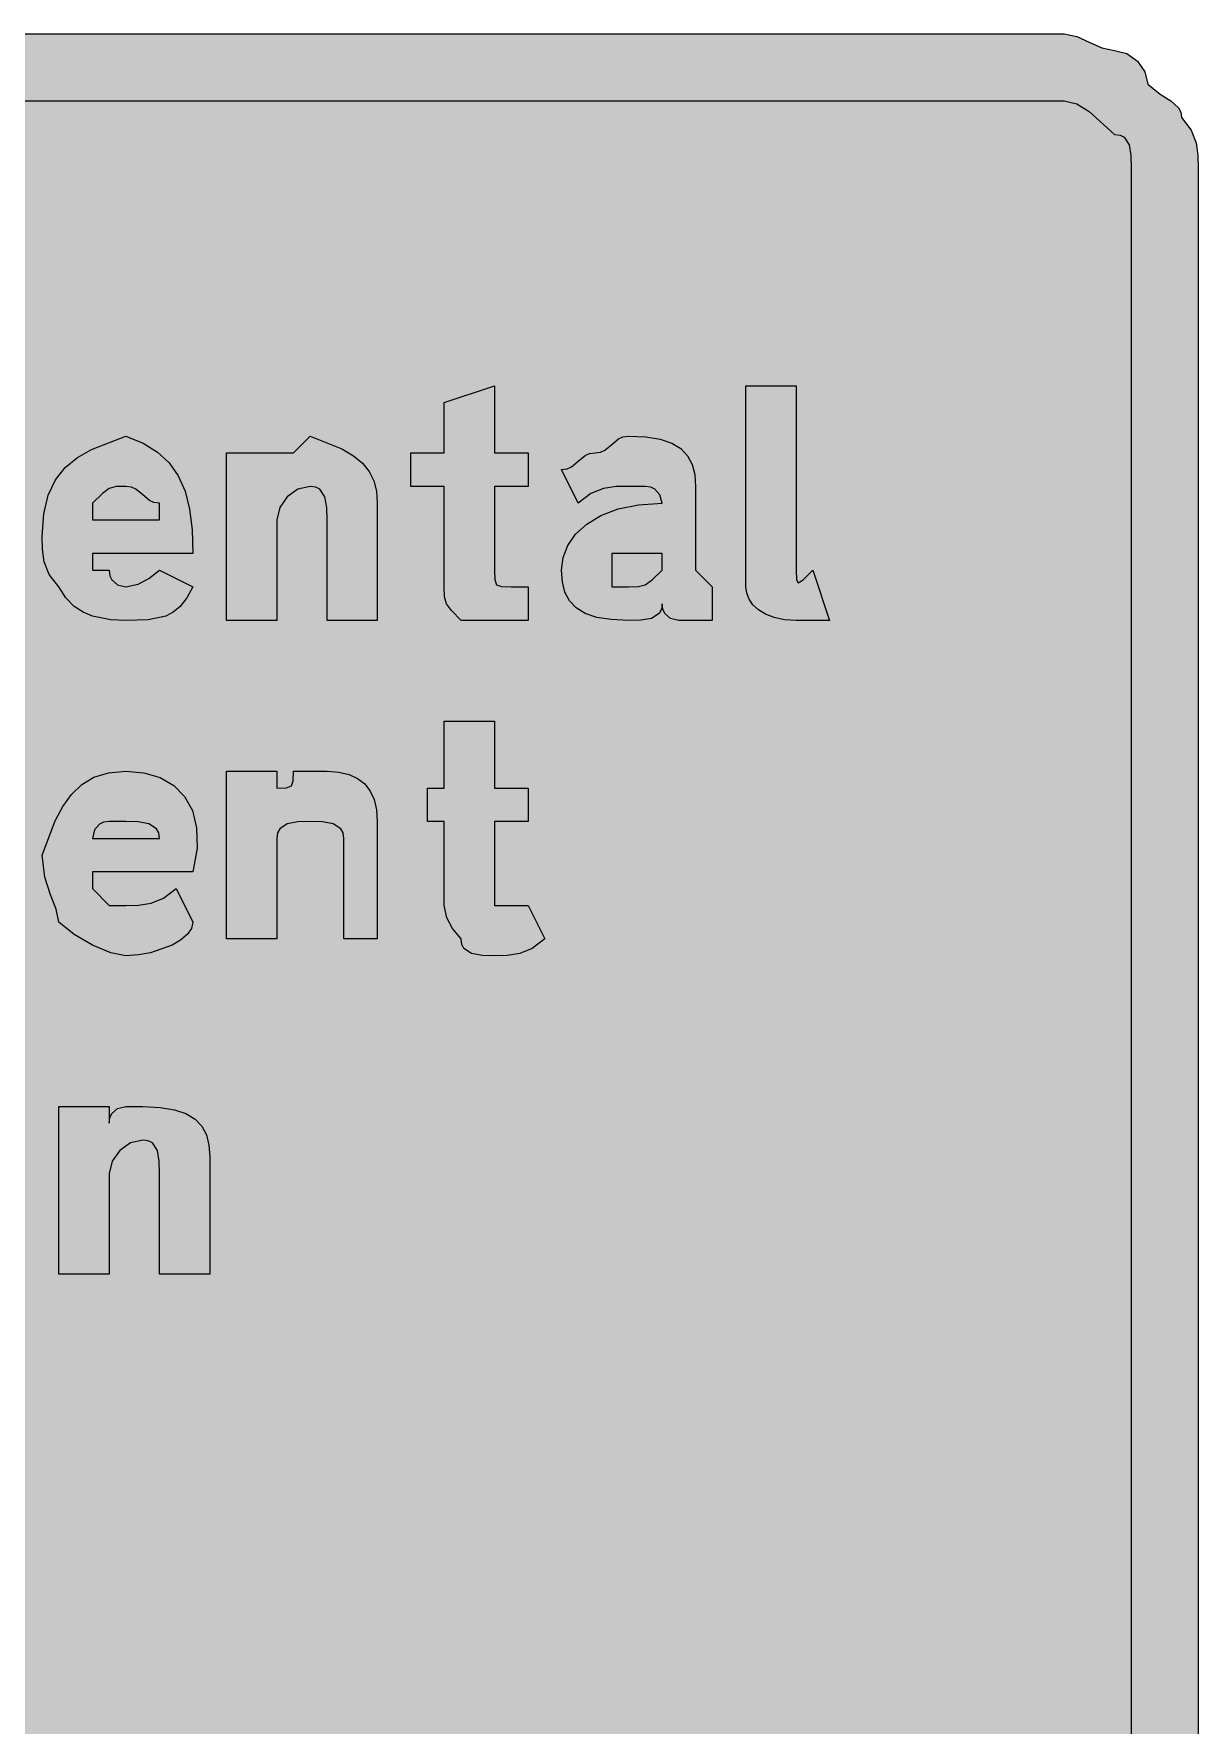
# Model space of a CAD drawing. Header units: metres. Extents: x 121 to 445, y 11 to 261.
# Drawn here: x 361.5 to 444.9, y 140.3 to 261.4 of the extents above; entities that cross this region are included whole.
import ezdxf

# ---------------------------------------------------------------- set-up
doc = ezdxf.new("R2010")
doc.units = ezdxf.units.M
doc.layers.add('FILL_BLACK_000000', color=7, linetype='Continuous', true_color=0x000000)
doc.layers.add('FILL_WHITE_FFFFFF', color=7, linetype='Continuous', true_color=0xffffff)

msp = doc.modelspace()

# ---------------------------------------------------------------- hatches: boundary and pattern name
at = {"layer": 'FILL_BLACK_000000', "true_color": 0x000000}
h = msp.add_hatch(color=7, dxfattribs=at)
h.dxf.hatch_style = 1
h.paths.add_polyline_path([(130.53, 10.56), (128.73, 10.77), (126.93, 11.31), (125.13, 12.08), (123.33, 12.96), (122.45, 14.76), (121.68, 16.56), (121.14, 18.36), (120.93, 20.16), (120.93, 251.76), (121.14, 253.54), (121.68, 255.21), (122.45, 256.65), (123.33, 257.76), (125.13, 259.33), (126.93, 260.46), (127.83, 260.85), (128.73, 261.13), (129.63, 261.3), (130.53, 261.36), (435.33, 261.36), (436.23, 261.17), (437.13, 260.76), (438.03, 260.35), (438.93, 260.16), (439.81, 259.95), (440.58, 259.41), (441.12, 258.64), (441.33, 257.76), (442.21, 257.05), (442.98, 256.56), (443.52, 256.07), (443.68, 255.76), (443.73, 255.36), (444.42, 254.46), (444.78, 253.56), (444.91, 252.66), (444.93, 251.76), (444.93, 20.16), (444.87, 19.26), (444.71, 18.36), (444.42, 17.46), (444.03, 16.56), (442.91, 14.76), (441.33, 12.96), (440.22, 12.08), (438.78, 11.31), (437.11, 10.77), (435.33, 10.56), (130.53, 10.56)])
h = msp.add_hatch(color=7, dxfattribs=at)
h.dxf.hatch_style = 1
h.paths.add_polyline_path([(396.93, 231.36), (396.93, 228.96), (394.53, 228.96), (394.53, 222.96), (394.55, 222.27), (394.68, 221.91), (395.04, 221.78), (395.73, 221.76), (396.93, 221.76), (396.93, 219.36), (394.53, 219.36), (392.13, 219.36), (391.44, 220.07), (391.08, 220.56), (390.95, 221.05), (390.93, 221.76), (390.93, 228.96), (388.53, 228.96), (388.53, 231.36), (390.93, 231.36), (390.93, 234.96), (394.53, 236.16), (394.53, 231.36), (396.93, 231.36)])
h = msp.add_hatch(color=7, dxfattribs=at)
h.dxf.hatch_style = 1
h.paths.add_polyline_path([(416.13, 222.96), (416.15, 222.28), (416.28, 222.06), (416.64, 222.28), (417.33, 222.96), (418.53, 219.36), (417.33, 219.36), (416.13, 219.36), (415.29, 219.41), (414.56, 219.57), (413.94, 219.8), (413.43, 220.11), (413.04, 220.47), (412.76, 220.88), (412.59, 221.31), (412.53, 221.76), (412.53, 236.16), (416.13, 236.16), (416.13, 222.96)])
h = msp.add_hatch(color=7, dxfattribs=at)
h.dxf.hatch_style = 1
h.paths.add_polyline_path([(365.73, 222.96), (366.93, 222.96), (366.98, 222.56), (367.12, 222.27), (367.53, 221.91), (368.13, 221.76), (369.01, 221.95), (369.78, 222.36), (370.53, 222.96), (372.93, 221.76), (372.48, 220.97), (372.01, 220.37), (371.52, 219.95), (370.98, 219.66), (369.72, 219.4), (368.13, 219.36), (367.04, 219.4), (365.73, 219.66), (365.06, 219.95), (364.42, 220.37), (363.83, 220.97), (363.33, 221.76), (362.64, 222.66), (362.28, 223.56), (362.15, 224.46), (362.13, 225.36), (362.24, 227), (362.56, 228.34), (363.08, 229.43), (363.78, 230.31), (364.65, 231.02), (365.67, 231.6), (368.13, 232.56), (369.37, 232.05), (370.4, 231.42), (371.23, 230.64), (371.88, 229.71), (372.36, 228.61), (372.69, 227.33), (372.87, 225.85), (372.93, 224.16), (365.73, 224.16), (365.73, 222.96)])
h.paths.add_polyline_path([(370.53, 227.76), (370.13, 227.81), (369.82, 227.95), (369.33, 228.36), (368.84, 228.77), (368.53, 228.91), (368.13, 228.96), (367.42, 228.94), (366.93, 228.81), (366.44, 228.45), (365.73, 227.76), (365.73, 226.56), (370.53, 226.56), (370.53, 227.76)], flags=16)
h = msp.add_hatch(color=7, dxfattribs=at)
h.dxf.hatch_style = 1
h.paths.add_polyline_path([(382.53, 219.36), (382.53, 226.56), (382.51, 227.44), (382.38, 228.21), (382.02, 228.75), (381.73, 228.91), (381.33, 228.96), (380.45, 228.75), (379.68, 228.21), (379.14, 227.44), (378.93, 226.56), (378.93, 219.36), (375.33, 219.36), (375.33, 231.36), (378.93, 231.36), (380.13, 231.36), (381.33, 232.56), (383.6, 231.64), (384.43, 231.15), (385.08, 230.61), (385.56, 230.02), (385.89, 229.35), (386.07, 228.61), (386.13, 227.76), (386.13, 219.36), (382.53, 219.36)])
h = msp.add_hatch(color=7, dxfattribs=at)
h.dxf.hatch_style = 1
h.paths.add_polyline_path([(406.02, 228.77), (405.73, 228.91), (405.33, 228.96), (404.13, 228.96), (403.23, 228.94), (402.33, 228.81), (401.43, 228.45), (400.53, 227.76), (399.33, 230.16), (399.73, 230.21), (400.04, 230.35), (400.53, 230.76), (401.02, 231.17), (401.33, 231.31), (401.73, 231.36), (402.13, 231.41), (402.44, 231.55), (402.93, 231.96), (403.42, 232.37), (403.73, 232.51), (404.13, 232.56), (405.37, 232.5), (406.4, 232.33), (407.23, 232.05), (407.88, 231.66), (408.36, 231.15), (408.69, 230.53), (408.87, 229.8), (408.93, 228.96), (408.93, 222.96), (410.13, 221.76), (410.13, 219.36), (407.73, 219.36), (407.13, 219.51), (406.72, 219.87), (406.58, 220.16), (406.53, 220.56), (406.48, 220.16), (406.32, 219.87), (405.78, 219.51), (405.01, 219.38), (404.13, 219.36), (402.89, 219.42), (401.86, 219.58), (401.03, 219.87), (400.38, 220.26), (399.9, 220.77), (399.57, 221.38), (399.39, 222.12), (399.33, 222.96), (399.44, 223.86), (399.78, 224.72), (400.34, 225.53), (401.13, 226.26), (402.14, 226.87), (403.38, 227.35), (404.84, 227.65), (406.53, 227.76), (406.38, 228.36), (406.02, 228.77)])
h.paths.add_polyline_path([(404.13, 221.76), (404.84, 221.78), (405.33, 221.91), (405.82, 222.27), (406.53, 222.96), (406.53, 224.16), (402.93, 224.16), (402.93, 222.96), (402.93, 221.76), (404.13, 221.76)], flags=16)
h = msp.add_hatch(color=7, dxfattribs=at)
h.dxf.hatch_style = 1
h.paths.add_polyline_path([(396.93, 207.36), (396.93, 204.96), (394.53, 204.96), (394.53, 200.16), (394.53, 198.96), (395.73, 198.96), (396.93, 198.96), (398.13, 196.56), (397.23, 195.87), (396.33, 195.51), (395.43, 195.38), (394.53, 195.36), (393.65, 195.38), (392.88, 195.51), (392.34, 195.87), (392.18, 196.16), (392.13, 196.56), (391.53, 197.31), (391.12, 198.08), (390.93, 198.96), (390.93, 204.96), (389.73, 204.96), (389.73, 207.36), (390.93, 207.36), (390.93, 212.16), (394.53, 212.16), (394.53, 207.36), (396.93, 207.36)])
h = msp.add_hatch(color=7, dxfattribs=at)
h.dxf.hatch_style = 1
h.paths.add_polyline_path([(365.73, 200.16), (366.93, 198.96), (368.13, 198.96), (369.03, 198.98), (369.93, 199.11), (370.83, 199.47), (371.73, 200.16), (372.93, 197.76), (372.82, 197.31), (372.52, 196.88), (372.04, 196.47), (371.43, 196.11), (369.89, 195.57), (369.03, 195.41), (368.13, 195.36), (367.04, 195.57), (365.73, 196.11), (364.42, 196.88), (363.33, 197.76), (363.14, 198.68), (362.73, 199.71), (362.32, 200.97), (362.13, 202.56), (363.07, 205.02), (363.61, 206.04), (364.23, 206.91), (364.97, 207.61), (365.84, 208.13), (366.89, 208.45), (368.13, 208.56), (369.42, 208.45), (370.57, 208.11), (371.55, 207.55), (372.33, 206.76), (372.89, 205.75), (373.19, 204.51), (373.22, 203.05), (372.93, 201.36), (365.73, 201.36), (365.73, 200.16)])
h.paths.add_polyline_path([(370.48, 204.16), (370.32, 204.45), (369.78, 204.81), (369.01, 204.94), (368.13, 204.96), (366.93, 204.96), (366.53, 204.91), (366.24, 204.77), (365.88, 204.36), (365.73, 203.76), (370.53, 203.76), (370.48, 204.16)], flags=16)
h = msp.add_hatch(color=7, dxfattribs=at)
h.dxf.hatch_style = 1
h.paths.add_polyline_path([(383.73, 196.56), (383.73, 202.56), (383.73, 203.76), (383.68, 204.16), (383.52, 204.45), (382.98, 204.81), (382.21, 204.94), (381.33, 204.96), (380.45, 204.94), (379.68, 204.81), (379.14, 204.45), (378.98, 204.16), (378.93, 203.76), (378.93, 196.56), (375.33, 196.56), (375.33, 208.56), (378.93, 208.56), (378.93, 207.36), (379.62, 207.38), (379.98, 207.51), (380.11, 207.87), (380.13, 208.56), (382.53, 208.56), (383.37, 208.5), (384.11, 208.33), (384.72, 208.05), (385.23, 207.66), (385.62, 207.15), (385.91, 206.53), (386.07, 205.8), (386.13, 204.96), (386.13, 203.76), (386.13, 196.56), (383.73, 196.56)])
h = msp.add_hatch(color=7, dxfattribs=at)
h.dxf.hatch_style = 1
h.paths.add_polyline_path([(370.53, 172.56), (370.53, 179.76), (370.51, 180.64), (370.38, 181.41), (370.02, 181.95), (369.73, 182.11), (369.33, 182.16), (368.45, 181.95), (367.68, 181.41), (367.14, 180.64), (366.93, 179.76), (366.93, 172.56), (363.33, 172.56), (363.33, 184.56), (366.93, 184.56), (366.93, 183.36), (366.98, 183.76), (367.12, 184.05), (367.53, 184.41), (368.13, 184.56), (369.33, 184.56), (370.57, 184.5), (371.6, 184.33), (372.43, 184.05), (373.08, 183.66), (373.56, 183.15), (373.89, 182.53), (374.07, 181.8), (374.13, 180.96), (374.13, 172.56), (370.53, 172.56)])
at = {"layer": 'FILL_WHITE_FFFFFF', "true_color": 0xffffff}
h = msp.add_hatch(color=7, dxfattribs=at)
h.dxf.hatch_style = 1
h.paths.add_polyline_path([(436.23, 256.35), (437.13, 255.81), (438.93, 254.16), (439.33, 254.11), (439.62, 253.95), (439.98, 253.41), (440.11, 252.64), (440.13, 251.76), (440.13, 20.16), (440.13, 17.76), (439.44, 17.74), (439.08, 17.61), (438.95, 17.25), (438.93, 16.56), (438.03, 15.87), (437.13, 15.51), (436.23, 15.38), (435.33, 15.36), (130.53, 15.36), (129.63, 15.38), (128.73, 15.51), (127.83, 15.87), (126.93, 16.56), (126.24, 17.46), (125.88, 18.36), (125.75, 19.26), (125.73, 20.16), (125.73, 251.76), (125.73, 252.96), (125.78, 253.36), (125.92, 253.65), (126.33, 254.01), (126.93, 254.16), (126.98, 254.56), (127.12, 254.85), (127.53, 255.21), (128.13, 255.36), (128.84, 256.05), (129.33, 256.41), (129.82, 256.54), (130.53, 256.56), (435.33, 256.56), (436.23, 256.35)])

# ---------------------------------------------------------------- linework, layer by layer
at = {"layer": 'FILL_BLACK_000000', "lineweight": 0, "true_color": 0x000000}
msp.add_lwpolyline([(130.53, 261.36), (435.33, 261.36), (436.23, 261.17), (437.13, 260.76), (438.03, 260.35), (438.93, 260.16), (439.81, 259.95), (440.58, 259.41), (441.12, 258.64), (441.33, 257.76), (442.21, 257.05), (442.98, 256.56), (443.52, 256.07), (443.68, 255.76), (443.73, 255.36), (444.42, 254.46), (444.78, 253.56), (444.91, 252.66), (444.93, 251.76), (444.93, 20.16)], dxfattribs=at)
for points in [[(396.93, 231.36), (396.93, 228.96), (394.53, 228.96), (394.53, 222.96), (394.55, 222.27), (394.68, 221.91), (395.04, 221.78), (395.73, 221.76), (396.93, 221.76), (396.93, 219.36), (394.53, 219.36), (392.13, 219.36), (391.44, 220.07), (391.08, 220.56), (390.95, 221.05), (390.93, 221.76), (390.93, 228.96), (388.53, 228.96), (388.53, 231.36), (390.93, 231.36), (390.93, 234.96), (394.53, 236.16), (394.53, 231.36)], [(416.13, 222.96), (416.15, 222.28), (416.28, 222.06), (416.64, 222.28), (417.33, 222.96), (418.53, 219.36), (417.33, 219.36), (416.13, 219.36), (415.29, 219.41), (414.56, 219.57), (413.94, 219.8), (413.43, 220.11), (413.04, 220.47), (412.76, 220.88), (412.59, 221.31), (412.53, 221.76), (412.53, 236.16), (416.13, 236.16)], [(365.73, 222.96), (366.93, 222.96), (366.98, 222.56), (367.12, 222.27), (367.53, 221.91), (368.13, 221.76), (369.01, 221.95), (369.78, 222.36), (370.53, 222.96), (372.93, 221.76), (372.48, 220.97), (372.01, 220.37), (371.52, 219.95), (370.98, 219.66), (369.72, 219.4), (368.13, 219.36), (367.04, 219.4), (365.73, 219.66), (365.06, 219.95), (364.42, 220.37), (363.83, 220.97), (363.33, 221.76), (362.64, 222.66), (362.28, 223.56), (362.15, 224.46), (362.13, 225.36), (362.24, 227), (362.56, 228.34), (363.08, 229.43), (363.78, 230.31), (364.65, 231.02), (365.67, 231.6), (368.13, 232.56), (369.37, 232.05), (370.4, 231.42), (371.23, 230.64), (371.88, 229.71), (372.36, 228.61), (372.69, 227.33), (372.87, 225.85), (372.93, 224.16), (365.73, 224.16)], [(382.53, 219.36), (382.53, 226.56), (382.51, 227.44), (382.38, 228.21), (382.02, 228.75), (381.73, 228.91), (381.33, 228.96), (380.45, 228.75), (379.68, 228.21), (379.14, 227.44), (378.93, 226.56), (378.93, 219.36), (375.33, 219.36), (375.33, 231.36), (378.93, 231.36), (380.13, 231.36), (381.33, 232.56), (383.6, 231.64), (384.43, 231.15), (385.08, 230.61), (385.56, 230.02), (385.89, 229.35), (386.07, 228.61), (386.13, 227.76), (386.13, 219.36)], [(406.02, 228.77), (405.73, 228.91), (405.33, 228.96), (404.13, 228.96), (403.23, 228.94), (402.33, 228.81), (401.43, 228.45), (400.53, 227.76), (399.33, 230.16), (399.73, 230.21), (400.04, 230.35), (400.53, 230.76), (401.02, 231.17), (401.33, 231.31), (401.73, 231.36), (402.13, 231.41), (402.44, 231.55), (402.93, 231.96), (403.42, 232.37), (403.73, 232.51), (404.13, 232.56), (405.37, 232.5), (406.4, 232.33), (407.23, 232.05), (407.88, 231.66), (408.36, 231.15), (408.69, 230.53), (408.87, 229.8), (408.93, 228.96), (408.93, 222.96), (410.13, 221.76), (410.13, 219.36), (407.73, 219.36), (407.13, 219.51), (406.72, 219.87), (406.58, 220.16), (406.53, 220.56), (406.48, 220.16), (406.32, 219.87), (405.78, 219.51), (405.01, 219.38), (404.13, 219.36), (402.89, 219.42), (401.86, 219.58), (401.03, 219.87), (400.38, 220.26), (399.9, 220.77), (399.57, 221.38), (399.39, 222.12), (399.33, 222.96), (399.44, 223.86), (399.78, 224.72), (400.34, 225.53), (401.13, 226.26), (402.14, 226.87), (403.38, 227.35), (404.84, 227.65), (406.53, 227.76), (406.38, 228.36)], [(370.53, 227.76), (370.13, 227.81), (369.82, 227.95), (369.33, 228.36), (368.84, 228.77), (368.53, 228.91), (368.13, 228.96), (367.42, 228.94), (366.93, 228.81), (366.44, 228.45), (365.73, 227.76), (365.73, 226.56), (370.53, 226.56)], [(404.13, 221.76), (404.84, 221.78), (405.33, 221.91), (405.82, 222.27), (406.53, 222.96), (406.53, 224.16), (402.93, 224.16), (402.93, 222.96), (402.93, 221.76)], [(396.93, 207.36), (396.93, 204.96), (394.53, 204.96), (394.53, 200.16), (394.53, 198.96), (395.73, 198.96), (396.93, 198.96), (398.13, 196.56), (397.23, 195.87), (396.33, 195.51), (395.43, 195.38), (394.53, 195.36), (393.65, 195.38), (392.88, 195.51), (392.34, 195.87), (392.18, 196.16), (392.13, 196.56), (391.53, 197.31), (391.12, 198.08), (390.93, 198.96), (390.93, 204.96), (389.73, 204.96), (389.73, 207.36), (390.93, 207.36), (390.93, 212.16), (394.53, 212.16), (394.53, 207.36)], [(365.73, 200.16), (366.93, 198.96), (368.13, 198.96), (369.03, 198.98), (369.93, 199.11), (370.83, 199.47), (371.73, 200.16), (372.93, 197.76), (372.82, 197.31), (372.52, 196.88), (372.04, 196.47), (371.43, 196.11), (369.89, 195.57), (369.03, 195.41), (368.13, 195.36), (367.04, 195.57), (365.73, 196.11), (364.42, 196.88), (363.33, 197.76), (363.14, 198.68), (362.73, 199.71), (362.32, 200.97), (362.13, 202.56), (363.07, 205.02), (363.61, 206.04), (364.23, 206.91), (364.97, 207.61), (365.84, 208.13), (366.89, 208.45), (368.13, 208.56), (369.42, 208.45), (370.57, 208.11), (371.55, 207.55), (372.33, 206.76), (372.89, 205.75), (373.19, 204.51), (373.22, 203.05), (372.93, 201.36), (365.73, 201.36)], [(383.73, 196.56), (383.73, 202.56), (383.73, 203.76), (383.68, 204.16), (383.52, 204.45), (382.98, 204.81), (382.21, 204.94), (381.33, 204.96), (380.45, 204.94), (379.68, 204.81), (379.14, 204.45), (378.98, 204.16), (378.93, 203.76), (378.93, 196.56), (375.33, 196.56), (375.33, 208.56), (378.93, 208.56), (378.93, 207.36), (379.62, 207.38), (379.98, 207.51), (380.11, 207.87), (380.13, 208.56), (382.53, 208.56), (383.37, 208.5), (384.11, 208.33), (384.72, 208.05), (385.23, 207.66), (385.62, 207.15), (385.91, 206.53), (386.07, 205.8), (386.13, 204.96), (386.13, 203.76), (386.13, 196.56)], [(370.48, 204.16), (370.32, 204.45), (369.78, 204.81), (369.01, 204.94), (368.13, 204.96), (366.93, 204.96), (366.53, 204.91), (366.24, 204.77), (365.88, 204.36), (365.73, 203.76), (370.53, 203.76)], [(370.53, 172.56), (370.53, 179.76), (370.51, 180.64), (370.38, 181.41), (370.02, 181.95), (369.73, 182.11), (369.33, 182.16), (368.45, 181.95), (367.68, 181.41), (367.14, 180.64), (366.93, 179.76), (366.93, 172.56), (363.33, 172.56), (363.33, 184.56), (366.93, 184.56), (366.93, 183.36), (366.98, 183.76), (367.12, 184.05), (367.53, 184.41), (368.13, 184.56), (369.33, 184.56), (370.57, 184.5), (371.6, 184.33), (372.43, 184.05), (373.08, 183.66), (373.56, 183.15), (373.89, 182.53), (374.07, 181.8), (374.13, 180.96), (374.13, 172.56)]]:
    msp.add_lwpolyline(points, close=True, dxfattribs=at)
at = {"layer": 'FILL_WHITE_FFFFFF', "lineweight": 0, "true_color": 0x000000}
msp.add_lwpolyline([(130.53, 256.56), (435.33, 256.56), (436.23, 256.35), (437.13, 255.81), (438.93, 254.16), (439.33, 254.11), (439.62, 253.95), (439.98, 253.41), (440.11, 252.64), (440.13, 251.76), (440.13, 20.16), (440.13, 17.76), (439.44, 17.74), (439.08, 17.61), (438.95, 17.25), (438.93, 16.56), (438.03, 15.87), (437.13, 15.51), (436.23, 15.38), (435.33, 15.36), (130.53, 15.36)], dxfattribs=at)

doc.saveas('drawing.dxf')
